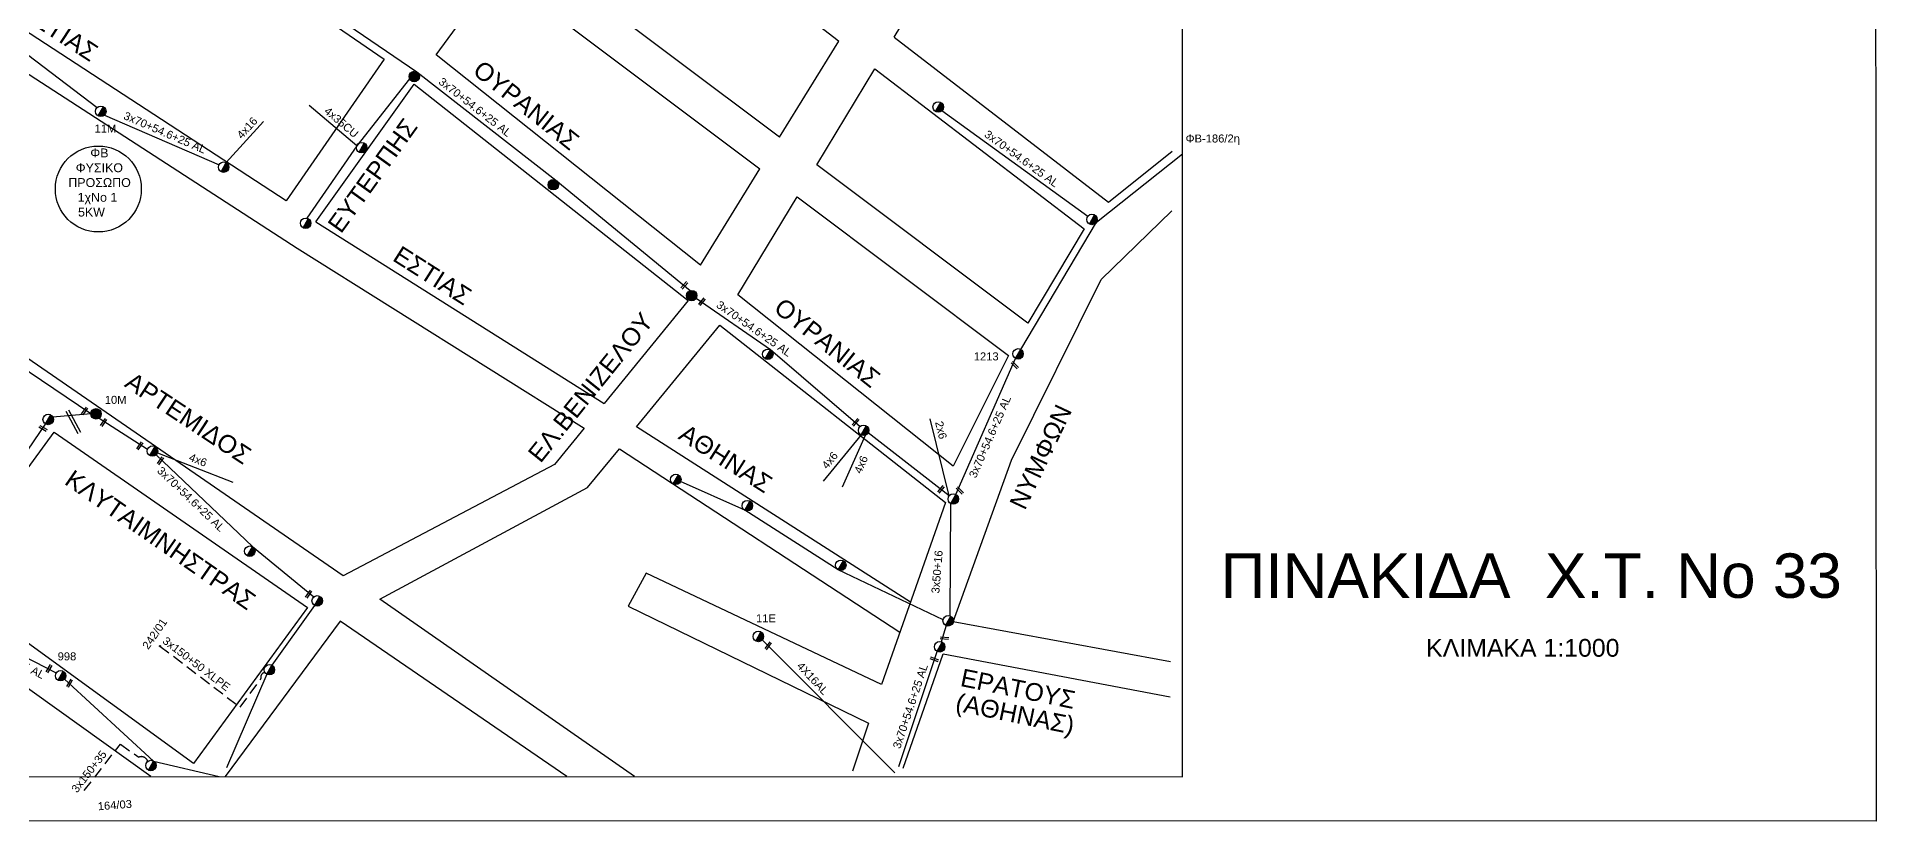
# Model space of a CAD drawing. Header units: millimetres. Extents: x 855 to 3091, y 750 to 2767.
# Drawn here: x 2676.9 to 3090.6, y 753.1 to 929.7 of the extents above; entities that cross this region are included whole.
import ezdxf
from ezdxf.enums import TextEntityAlignment as Align

# ---------------------------------------------------------------- set-up
doc = ezdxf.new("R2010")
doc.units = ezdxf.units.MM
doc.linetypes.add('DASHED', pattern=[19.05, 12.7, -6.35])
for name, color, linetype, lineweight in [('2x6', 7, 'SYN_LINE', 30), ('3x150+35', 7, 'DASHED', 30), ('3x150+50', 7, 'Continuous', 30), ('3x150+50 XLPE', 7, 'SYN_LINE', 30), ('3x50+16', 7, 'Continuous', 30), ('3x70+54.6+25 AL', 7, 'SYN_LINE', 30), ('4x16', 7, 'Continuous', 30), ('4x35CU', 7, 'DASHED', 30), ('4x6', 7, 'SYN_LINE', 30), ('Υπόβαθρο ΔΕΗ', 7, 'Continuous', 30)]:
    doc.layers.add(name, color=color, linetype=linetype, lineweight=lineweight)
for name, color, linetype in [('TEXT ΚΑΛΩΔΙΩΝ', 7, 'Continuous'), ('Άγνωστα', 7, 'Continuous'), ('Επιγραφές - Σχήματα', 7, 'Continuous'), ('Μηχανική τομή', 7, 'Continuous'), ('Στύλος Ξύλινος', 7, 'Continuous'), ('Στύλος Ξύλινος @ 1', 7, 'Continuous'), ('Στύλος ΦΜ', 7, 'Continuous'), ('Στύλος ΦΜ @ 1', 7, 'Continuous'), ('Συνδέσεις', 7, 'Continuous'), ('Τομή', 7, 'Continuous'), ('Υπόγεια καλώδια Παροχών ΧΤ   4x16AL', 7, 'DASHED')]:
    doc.layers.add(name, color=color, linetype=linetype)
doc.styles.add('arial', font='arial.ttf')
doc.styles.get("Standard").update_dxf_attribs({"font": 'arial.ttf'})
doc.linetypes.add('SYN_LINE', pattern='A,0.5,-0.0001,["/\\/\\/\\/",Standard,S=0.1,R=0,X=0,Y=-0.05],-0.25', length=0.7501)

# ---------------------------------------------------------------- blocks, each defined once
blk = doc.blocks.new('ΥΠΑΡΧΩΝ ΤΣΙΜΕΝΤΕΝΙΟΣ ΣΤΥΛΟΣ')
at = {"layer": 'Στύλος ΦΜ'}
blk.add_hatch(color=7, dxfattribs=at).paths.add_polyline_path([(-1.29, -2.28, 0.574793), (2.62, 0, 0.268822), (1.3, 2.27)])
at = {"layer": 'Στύλος ΦΜ', "color": 7}
blk.add_line((-1.29, -2.28), (1.3, 2.27), dxfattribs=at)
blk.add_circle((0, 0), 2.62, dxfattribs=at)
at = {"layer": 'Στύλος ΦΜ', "flags": 4}
for tag, p in [('ΑΡΙΘΜΟΣ', (-4.68, 8.05)), ('ΤΥΠΟΣ', (-4.91, 3.03))]:
    blk.add_attdef(tag, p, '', height=4, dxfattribs=at)
blk = doc.blocks.new('ΥΠΑΡΧΩΝ ΞΥΛΙΝΟΣ ΣΤΥΛΟΣ')
at = {"layer": 'Στύλος Ξύλινος'}
h = blk.add_hatch(color=7, dxfattribs=at)
h.paths.add_polyline_path([(-2.62, 0, 0.270008), (-1.29, -2.28), (1.3, 2.27, 0.576266)])
h.paths.add_polyline_path([(-1.29, -2.28, 0.574793), (2.62, 0, 0.268822), (1.3, 2.27)])
at = {"layer": 'Στύλος Ξύλινος', "color": 7}
blk.add_line((-1.29, -2.28), (1.3, 2.27), dxfattribs=at)
blk.add_circle((0, 0), 2.62, dxfattribs=at)
at = {"layer": 'Στύλος Ξύλινος', "flags": 4}
for tag, p in [('ΑΡΙΘΜΟΣ', (-4.91, 8.6)), ('ΤΥΠΟΣ', (-4.85, 3.39))]:
    blk.add_attdef(tag, p, '', height=4, dxfattribs=at)
blk = doc.blocks.new('ΜΗΧΑΝΙΚΗ ΤΟΜΗ')
at = {"layer": 'Μηχανική τομή', "ltscale": 40}
for p, q in [((-1.9, 0.8), (5.7, 0.8)), ((-1.9, -0.8), (5.7, -0.8))]:
    blk.add_line(p, q, dxfattribs=at)
blk = doc.blocks.new('ΤΟΜΗ')
at = {"layer": 'Τομή', "ltscale": 40}
for p, q in [((-5.7, 0), (17.1, 0)), ((-5.7, -2.8), (17.1, -2.8))]:
    blk.add_line(p, q, dxfattribs=at)
blk = doc.blocks.new('_ΣΥΝΔΕΣΗ')
at = {"layer": 'Συνδέσεις', "linetype": 'SYN_LINE', "ltscale": 40}
blk.add_hatch(color=256, dxfattribs=at).paths.add_polyline_path([(0.5, 0, 1), (-0.5, 0, 1)])
at = {"layer": 'Συνδέσεις'}
blk.add_circle((0, 0), 0.5, dxfattribs=at)

msp = doc.modelspace()

# ---------------------------------------------------------------- linework, layer by layer
at = {"lineweight": -3, "ltscale": 0.2}
msp.add_circle((2690.78, 895.42), 9.67, dxfattribs=at)
at = {"layer": '2x6', "color": 173, "linetype": 'SYN_LINE', "lineweight": -3, "ltscale": 15}
msp.add_lwpolyline([(2882.12, 826.35), (2877.83, 843.7)], dxfattribs=at)
at = {"layer": '3x150+35', "color": 6, "linetype": 'DASHED', "lineweight": -3, "ltscale": 0.2}
msp.add_lwpolyline([(2687.62, 760.02), (2695.74, 770.48), (2699.86, 767.55, -0.451511), (2701.89, 766.59, 10.048399)], format="xyb", dxfattribs=at)
at = {"layer": '3x150+50', "lineweight": -3}
msp.add_lwpolyline([(876.93, 763.69), (2934.6, 763.16), (2934.6, 1746.06), (876.93, 1746.06)], close=True, dxfattribs=at)
at = {"layer": '3x150+50 XLPE', "color": 7, "linetype": 'DASHED', "lineweight": -3, "ltscale": 0.2}
msp.add_lwpolyline([(2704.64, 792.56), (2722.67, 778.8), (2727.39, 785.23, -0.494585), (2728.24, 786.61, 9.990061)], format="xyb", dxfattribs=at)
at = {"layer": '3x50+16', "color": 173, "linetype": 'Continuous', "lineweight": -3, "ltscale": 0.2}
for points in [[(2880.77, 798.47), (2857.18, 809.71), (2836.16, 823.13), (2821.73, 829.58)], [(2882.39, 799.32), (2882.48, 824.62)]]:
    msp.add_lwpolyline(points, dxfattribs=at)
at = {"layer": '3x70+54.6+25 AL', "color": 1, "linetype": 'SYN_LINE', "lineweight": -3, "ltscale": 15}
for points in [[(2623.24, 963.24), (2662.87, 934.79), (2690.52, 913.75)], [(2692.15, 912.04), (2717.92, 900.89)]]:
    msp.add_lwpolyline(points, dxfattribs=at)
at = {"layer": '3x70+54.6+25 AL', "color": 30, "linetype": 'SYN_LINE', "lineweight": -3, "ltscale": 15}
for points in [[(2741.71, 935.88), (2762.43, 921.75), (2793.71, 897.39), (2823.88, 872.55)], [(2760.77, 920.23), (2748.9, 905.13), (2737.68, 888.85)], [(2825.27, 870.86), (2841.92, 859.26), (2862.11, 841.99)]]:
    msp.add_lwpolyline(points, dxfattribs=at)
at = {"layer": '3x70+54.6+25 AL', "color": 5, "linetype": 'SYN_LINE', "lineweight": -3, "ltscale": 15}
for points in [[(2592.28, 911.51), (2624.57, 889.53), (2661.52, 863.47), (2689.09, 844.86)], [(2690.95, 843.86), (2701.85, 836.84)], [(2703.8, 835.61), (2725.44, 814.93), (2739.28, 803.66)], [(2739.42, 801.71), (2729.83, 788.25)]]:
    msp.add_lwpolyline(points, dxfattribs=at)
at = {"layer": '3x70+54.6+25 AL', "color": 173, "linetype": 'SYN_LINE', "lineweight": -3, "ltscale": 15}
for points in [[(2913.3, 889.25), (2880.5, 913.02)], [(2915.26, 887.95), (2934.6, 903.36)], [(2898.23, 859.33), (2915.26, 887.95)], [(2883.65, 826.67), (2897.06, 857.28)], [(2881.46, 797.16), (2880.35, 793.53)], [(2870.79, 765.49), (2879.43, 791.37)]]:
    msp.add_lwpolyline(points, dxfattribs=at)
at = {"layer": '3x70+54.6+25 AL', "color": 6, "linetype": 'SYN_LINE', "lineweight": -3, "ltscale": 10}
msp.add_lwpolyline([(2680.55, 844.12), (2689.09, 844.86)], dxfattribs=at)
at = {"layer": '3x70+54.6+25 AL', "color": 6, "linetype": 'SYN_LINE', "lineweight": -3, "ltscale": 15}
for points in [[(2669.65, 828.9), (2678.93, 842.53)], [(2653.84, 800.63), (2681.29, 786.5)], [(2728.66, 786.21), (2719.58, 765.19)], [(2683.2, 785.13), (2703.2, 766.69), (2717.99, 763.22)]]:
    msp.add_lwpolyline(points, dxfattribs=at)
at = {"layer": '3x70+54.6+25 AL', "color": 7, "linetype": 'SYN_LINE', "lineweight": -3, "ltscale": 15}
msp.add_lwpolyline([(2882.12, 826.35), (2863.94, 840.57)], dxfattribs=at)
at = {"layer": '4x16', "color": 1, "linetype": 'SYN_LINE', "lineweight": -3, "ltscale": 15}
msp.add_lwpolyline([(2719.55, 901.35), (2727.94, 910.59)], dxfattribs=at)
at = {"layer": '4x16', "color": 173, "linetype": 'Continuous', "lineweight": -3, "ltscale": 0.2}
msp.add_lwpolyline([(2840.09, 793.93), (2869.94, 764.05)], dxfattribs=at)
at = {"layer": '4x35CU', "color": 30, "linetype": 'SYN_LINE', "lineweight": -3, "ltscale": 15}
msp.add_lwpolyline([(2748.9, 905.13), (2738.21, 914.21)], dxfattribs=at)
at = {"layer": '4x6', "color": 30, "linetype": 'SYN_LINE', "lineweight": -3, "ltscale": 15}
msp.add_lwpolyline([(2862.31, 840.08), (2853.78, 829.7)], dxfattribs=at)
at = {"layer": '4x6', "color": 7, "linetype": 'SYN_LINE', "lineweight": -3, "ltscale": 15}
msp.add_lwpolyline([(2863.22, 839.97), (2858.1, 828.32)], dxfattribs=at)
at = {"layer": '4x6', "color": 5, "linetype": 'SYN_LINE', "lineweight": -3, "ltscale": 15}
msp.add_lwpolyline([(2704.08, 836.07), (2721.02, 829.46)], dxfattribs=at)
at = {"layer": 'Επιγραφές - Σχήματα', "lineweight": -3}
msp.add_lwpolyline([(854.53, 1772.42), (3089.94, 1772.28), (3090.64, 753.14), (854.53, 753.28)], close=True, dxfattribs=at)
at = {"layer": 'Υπόβαθρο ΔΕΗ', "lineweight": -3}
for points in [[(2643.68, 1001.07), (2755.1, 924.65), (2733.01, 892.78), (2624.69, 963.48), (2639.13, 988.7), (2643.68, 1001.07)], [(2843.98, 907.1), (2771.67, 961.36), (2786.44, 983.48), (2856.85, 929.05), (2857.29, 928.72)], [(2869.78, 929.61), (2888.31, 960.18)], [(2800.08, 841.63), (2793.39, 833.4), (2745.88, 808.38), (2593.84, 913.15), (2620.39, 956.76), (2735.5, 882.08)], [(2826.22, 878.25), (2766.76, 925.6), (2780.51, 944.36), (2839.59, 899.97)], [(2843.98, 907.1), (2857.29, 928.72)], [(2869.78, 929.61), (2918, 892.42), (2932.29, 903.95)], [(2739.73, 888.01), (2761.84, 918.99), (2823.42, 870.33), (2804.58, 847.16)], [(2852.34, 900.84), (2865.45, 922.47)], [(2865.45, 922.47), (2912.53, 886.42)], [(2826.22, 878.25), (2839.59, 899.97)], [(2912.53, 886.42), (2899.86, 865.26), (2852.34, 900.84)], [(2834.6, 871.58), (2847.99, 893.66)], [(2847.99, 893.66), (2895.5, 857.98)], [(2931.9, 789.02), (2883.07, 798.03), (2896.17, 834.43), (2916.34, 875.02), (2932.25, 890.49)], [(2739.73, 888.01), (2804.58, 847.16)], [(2735.5, 882.08), (2800.08, 841.63)], [(2895.5, 857.98), (2883.01, 833.03), (2834.6, 871.58)], [(2830.59, 864.79), (2881.31, 824.86), (2866.95, 783.91), (2814.01, 808.98), (2809.91, 801.57), (2863.99, 775.22), (2860.4, 764.42)], [(2873.44, 802.43), (2811.82, 841.88), (2830.59, 864.79)], [(2702.57, 763.22), (2580.16, 850.9), (2562.45, 815), (2632.04, 763.24)], [(2811.38, 763.2), (2754.12, 803.11), (2800.78, 828.27), (2808, 836.93), (2871.07, 795.67)], [(2796.13, 763.2), (2745.16, 798.16), (2719.28, 763.22)], [(2871.76, 765.09), (2880.81, 790.79), (2931.81, 781.16)]]:
    msp.add_lwpolyline(points, dxfattribs=at)
msp.add_lwpolyline([(2680.84, 840.72), (2737.83, 801.21), (2712.21, 766.16), (2656.09, 806.89)], close=True, dxfattribs=at)

# ---------------------------------------------------------------- block references
at = {"layer": 'Μηχανική τομή', "lineweight": -3}
for p, xscale, yscale, zscale, rotation in [((2822.26, 873.38), 0.25, 0.25, 0.5, 49.15861094125939), ((2826.28, 869.68), 0.25, 0.25, 0.5, 49.15861094125939), ((2826.29, 869.69), 0.25, 0.25, 0.5, 49.15861094125939), ((2896.55, 856.11), 0.25, 0.25, 0.5, 315.4642325526441), ((2687.45, 845.07), 0.2499999999999999, 0.2499999999999999, 0.2499999999999999, 54.38633714151349), ((2677.94, 841.8), 0.2499999999999996, 0.2499999999999996, 0.4999999999999997, 330.2681692884859), ((2691.73, 842.48), 0.2499999999999999, 0.2499999999999999, 0.2499999999999999, 54.38633714151349), ((2860.8, 842.57), 0.25, 0.25, 0.5, 49.15861094125939), ((2699.85, 837.25), 0.2499999999999999, 0.2499999999999999, 0.2499999999999999, 54.38633714151349), ((2704.49, 833.88), 0.2499999999999999, 0.2499999999999999, 0.2499999999999999, 54.38633714151349), ((2880.03, 827.47), 0.25, 0.25, 0.5, 49.15861094125939), ((2884.2, 827.92), 0.25, 0.25, 0.5, 315.4642325526441), ((2737.84, 803.85), 0.2499999999999999, 0.2499999999999999, 0.2499999999999999, 54.38633714151349), ((2880.62, 794.42), 0.2499999999999999, 0.2499999999999999, 0.5, 355.3963452182785), ((2841.19, 792.25), 0.2499999999999999, 0.2499999999999999, 0.2499999999999999, 54.38633714151349), ((2679.49, 787.07), 0.2499999999999996, 0.2499999999999996, 0.4999999999999997, 60.23379215458201), ((2878.33, 789.78), 0.2499999999999999, 0.2499999999999999, 0.5, 338.8198757095045), ((2684.11, 783.8), 0.2499999999999996, 0.2499999999999996, 0.4999999999999997, 60.23379215458201)]:
    msp.add_blockref('ΜΗΧΑΝΙΚΗ ΤΟΜΗ', p, dxfattribs=dict(at, xscale=xscale, yscale=yscale, zscale=zscale, rotation=rotation))
at = {"layer": 'Στύλος Ξύλινος @ 1', "lineweight": -3, "ltscale": 40, "xscale": 0.4499999999998181, "yscale": 0.4499999999998181, "zscale": 0.4499999999998181}
for p in [(2761.84, 920.73), (2793.12, 896.37), (2824.24, 871.43)]:
    msp.add_blockref('ΥΠΑΡΧΩΝ ΞΥΛΙΝΟΣ ΣΤΥΛΟΣ', p, dxfattribs=at)
at = {"layer": 'Στύλος Ξύλινος @ 1', "lineweight": -3, "ltscale": 40}
ref = msp.add_blockref('ΥΠΑΡΧΩΝ ΞΥΛΙΝΟΣ ΣΤΥΛΟΣ', (2690.26, 844.82), dxfattribs=dict(at, xscale=0.4499999999998181, yscale=0.4499999999998181, zscale=0.4499999999998181))
ref.add_attrib('ΤΥΠΟΣ', '10M', (2692.23, 847.07), dxfattribs={"layer": 'Στύλος Ξύλινος', "height": 1.8, "flags": 4})
at = {"layer": 'Στύλος ΦΜ @ 1', "lineweight": -3, "ltscale": 40, "xscale": 0.4499999999998181, "yscale": 0.4499999999998181, "zscale": 0.4499999999998181}
for p in [(2879.68, 913.87), (2750, 904.71), (2718.96, 900.33), (2914.26, 888.56), (2737.42, 887.7), (2841.34, 858.23), (2679.51, 843.56), (2862.89, 841.1), (2702.96, 836.44), (2820.66, 830.06), (2836.74, 824.15), (2883.06, 825.65), (2724.85, 813.91), (2857.76, 810.74), (2740, 802.73), (2881.92, 798.24), (2880.01, 792.4), (2729.25, 787.23), (2702.61, 765.67)]:
    msp.add_blockref('ΥΠΑΡΧΩΝ ΤΣΙΜΕΝΤΕΝΙΟΣ ΣΤΥΛΟΣ', p, dxfattribs=at)
at = {"layer": 'Στύλος ΦΜ @ 1', "lineweight": -3, "ltscale": 40}
ref = msp.add_blockref('ΥΠΑΡΧΩΝ ΤΣΙΜΕΝΤΕΝΙΟΣ ΣΤΥΛΟΣ', (2691.33, 912.89), dxfattribs=dict(at, xscale=0.4499999999998181, yscale=0.4499999999998181, zscale=0.4499999999998181))
ref.add_attrib('ΤΥΠΟΣ', '11M', (2689.93, 908.13), dxfattribs={"layer": 'Στύλος ΦΜ', "height": 1.8, "flags": 4})
ref = msp.add_blockref('ΥΠΑΡΧΩΝ ΤΣΙΜΕΝΤΕΝΙΟΣ ΣΤΥΛΟΣ', (2897.64, 858.31), dxfattribs=dict(at, xscale=0.4499999999998181, yscale=0.4499999999998181, zscale=0.4499999999998181))
ref.add_attrib('ΤΥΠΟΣ', '1213', (2887.67, 856.84), dxfattribs={"layer": 'Στύλος ΦΜ', "height": 1.8, "flags": 4})
ref = msp.add_blockref('ΥΠΑΡΧΩΝ ΤΣΙΜΕΝΤΕΝΙΟΣ ΣΤΥΛΟΣ', (2839.22, 794.72), dxfattribs=dict(at, xscale=0.4499999999998181, yscale=0.4499999999998181, zscale=0.4499999999998181))
ref.add_attrib('ΤΥΠΟΣ', '11E', (2838.7, 797.91), dxfattribs={"layer": 'Στύλος ΦΜ', "height": 1.8, "flags": 4})
ref = msp.add_blockref('ΥΠΑΡΧΩΝ ΤΣΙΜΕΝΤΕΝΙΟΣ ΣΤΥΛΟΣ', (2682.29, 785.88), dxfattribs=dict(at, xscale=0.449999999999818, yscale=0.449999999999818, zscale=0.449999999999818))
ref.add_attrib('ΤΥΠΟΣ', '998', (2681.63, 789.34), dxfattribs={"layer": 'Στύλος ΦΜ', "height": 1.8, "flags": 4})
at = {"layer": 'Συνδέσεις', "lineweight": -3, "xscale": 0.25, "yscale": 0.25, "zscale": 0.25}
msp.add_blockref('_ΣΥΝΔΕΣΗ', (2704.64, 792.56), dxfattribs=at)
at = {"layer": 'Τομή', "lineweight": -3, "xscale": 0.2499999999999998, "yscale": 0.2499999999999998, "zscale": 0.2499999999999998, "rotation": 298.4557702912451}
msp.add_blockref('ΤΟΜΗ', (2684.75, 844.49), dxfattribs=at)

# ---------------------------------------------------------------- texts
at = {"lineweight": -3, "ltscale": 40, "char_height": 4, "attachment_point": 1, "style": 'arial'}
for s, insert, width, rotation in [('EYTEPΠHΣ', (2742.11, 887.53), 46.4607, 54.2752), ('\\pt28;ΕΣΤΙΑΣ', (2758.86, 882.83), 47.2842, 327.539), ('EΛ.BENIZEΛOY', (2787.11, 836.05), 58.7222, 51.2534), ('APTEMIΔOΣ', (2698.64, 854.44), 52.5967, 326.517), ('NYMΦΩN', (2895.55, 824.65), 42.9682, 64.7363), ('ΑΘΗΝΑΣ', (2823.13, 842.71), 47.2842, 327.539), ('EPATOYΣ', (2885.25, 787.53), 47.2842, 348.4796), ('(ΑΘΗΝΑΣ)', (2884.12, 781.97), 47.2842, 348.4796)]:
    msp.add_mtext(s, dxfattribs=dict(at, insert=insert, width=width, rotation=rotation))
at = {"layer": 'TEXT ΚΑΛΩΔΙΩΝ', "linetype": 'Continuous', "lineweight": -3, "ltscale": 0.2}
for s, rotation, p in [('3x70+54.6+25 AL', 322.0879, (2775.52, 913.84)), ('3x70+54.6+25 AL', 336.595, (2705.75, 908.12)), ('4x16', 47.7282, (2724.23, 909.18)), ('4x35CU', 319.6364, (2745.45, 910.42)), ('3x70+54.6+25 AL', 324.0819, (2898.43, 902.25)), ('3x70+54.6+25 AL', 325.1387, (2838.26, 864)), ('3x70+54.6+25 AL', 66.3445, (2891.31, 839.67)), ('2x6', 283.8627, (2880.31, 841.16)), ('4x6', 338.6889, (2713.2, 834.44)), ('4x6', 50.5946, (2855.28, 834.36)), ('3x70+54.6+25 AL', 316.3102, (2711.65, 825.62)), ('4x6', 66.2819, (2862.31, 833.42)), ('3x50+16', 85.2802, (2879.41, 809.25)), ('3x70+54.6+25 AL', 332.7489, (2669.73, 790.42)), ('3x150+50 XLPE', 322.6671, (2712.85, 788.56)), ('3x70+54.6+25 AL', 71.5293, (2873.4, 779.01)), ('3x150+35', 52.1869, (2688.68, 764.33))]:
    msp.add_text(s, height=1.8, rotation=rotation, dxfattribs=at).set_placement(p, align=Align.MIDDLE_CENTER)
at = {"layer": 'Άγνωστα', "lineweight": -3, "ltscale": 0.2, "insert": (2935.32, 907.68), "char_height": 1.8, "width": 18.6352, "attachment_point": 1, "style": 'arial'}
msp.add_mtext('ΦB-186/2η', dxfattribs=at)
at = {"layer": 'Άγνωστα', "lineweight": -3, "ltscale": 40, "char_height": 1.8, "width": 12.7137, "attachment_point": 1, "style": 'arial'}
for s, insert, rotation in [('242/01', (2700.53, 792.67), 55.4135), ('164/03', (2690.59, 757.39), 4.3112)]:
    msp.add_mtext(s, dxfattribs=dict(at, insert=insert, rotation=rotation))
at = {"layer": 'Επιγραφές - Σχήματα', "lineweight": -3, "ltscale": 10, "width": 315.0361, "attachment_point": 1}
for s, insert, char_height in [('ΠΙΝΑΚΙΔΑ  Χ.Τ. Νο 33', (2943.17, 813.41), 10), ('ΚΛΙΜΑΚΑ 1:1000', (2989.41, 794.16), 4)]:
    msp.add_mtext(s, dxfattribs=dict(at, insert=insert, char_height=char_height))
at = {"layer": 'Υπόβαθρο ΔΕΗ', "lineweight": -3}
for s, rotation, p in [('ΕΣΤΙΑΣ', 326.8666, (2681.95, 930.88)), ('ΟΥΡΑΝΙΑΣ', 321.4676, (2787.03, 914.28)), ('ΟΥΡΑΝΙΑΣ', 321.4676, (2854.74, 860.83)), ('ΚΛΥΤΑΙΜΝΗΣΤΡΑΣ', 325.2718, (2704.76, 816.46))]:
    msp.add_text(s, height=4, rotation=rotation, dxfattribs=at).set_placement(p, align=Align.MIDDLE_CENTER)
at = {"layer": 'Υπόβαθρο ΔΕΗ', "lineweight": -3, "char_height": 2, "width": 17.2548, "attachment_point": 1}
for s, insert in [('{\\W8.64836; }ΦΒ \\P{\\W4.42067; }ΦΥΣΙΚΟ \\P{\\W2.28183; }ΠΡΟΣΩΠΟ', (2682.26, 904.53)), ('{\\W5.64925; }1χΝο 1\\P{\\W5.75643; }5KW', (2681.74, 894.55))]:
    msp.add_mtext(s, dxfattribs=dict(at, insert=insert))
at = {"layer": 'Υπόγεια καλώδια Παροχών ΧΤ   4x16AL', "lineweight": -3, "ltscale": 0.2, "insert": (2849.04, 789.18), "char_height": 1.8, "width": 34.0855, "attachment_point": 1, "rotation": 313.1183, "style": 'arial'}
msp.add_mtext('4X16AL', dxfattribs=at)

doc.saveas('drawing.dxf')
